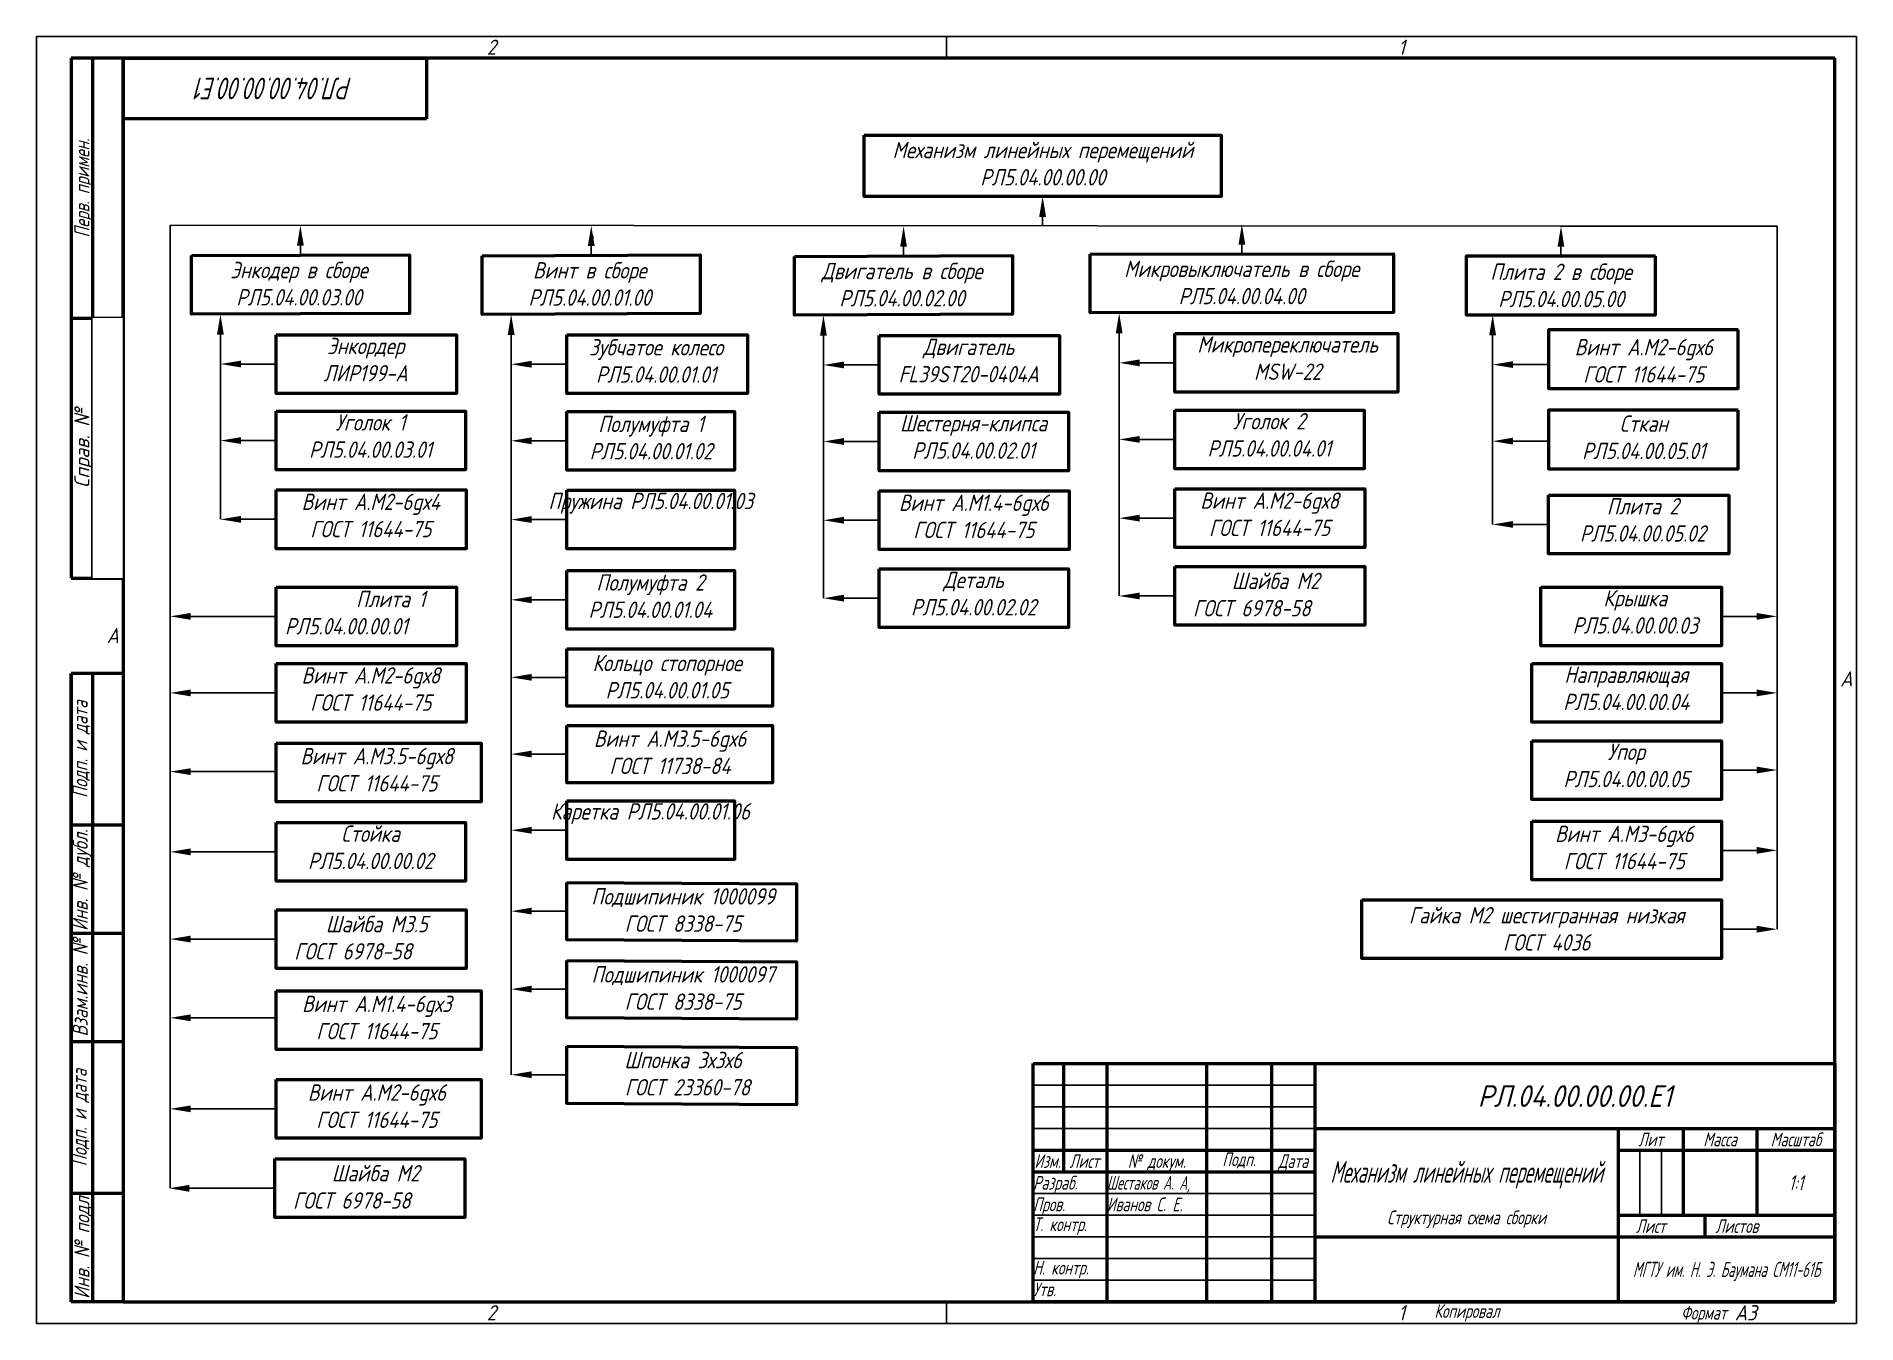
# Paper-space layout 'Лист1' of a CAD drawing. Header units: millimetres. Extents: x 0 to 420, y 0 to 297.
# The model-space entities are those that its viewports show. They can reach past a viewport. Long polylines and large blocks are cut down to what shows.
import ezdxf
from ezdxf.enums import TextEntityAlignment as Align

# ---------------------------------------------------------------- set-up
doc = ezdxf.new("R2010")
doc.units = ezdxf.units.MM
doc.set_wipeout_variables(frame=1)
for name, color, linetype, lineweight in [('AM_BOR', 7, 'Continuous', 50), ('линии', 7, 'Continuous', 50), ('стрелочки', 90, 'Continuous', 25), ('ТЕКСТ', 50, 'Continuous', 25)]:
    doc.layers.add(name, color=color, linetype=linetype, lineweight=lineweight)
doc.layers.add('AM_VIEWS', color=1, linetype='Continuous', lineweight=25, plot=False)
doc.styles.add('ACGOSTTS', font='geniso.shx', dxfattribs={"oblique": 15})
doc.styles.add('E', font='simplex.shx', dxfattribs={"width": 0.8, "oblique": 15})

# ---------------------------------------------------------------- blocks, each defined once
blk = doc.blocks.new('GOST_A3_LANDSCAPE')
at = {"layer": 'AM_BOR', "color": 1, "lineweight": 25}
for p, q in [((420, 297), (0, 297)), ((0, 297), (0, 0)), ((210, 297), (210, 292)), ((420, 0), (420, 297)), ((210, 5), (210, 0)), ((210, 5), (210, 0)), ((0, 0), (420, 0))]:
    blk.add_line(p, q, dxfattribs=at)
at = {"layer": 'AM_BOR', "color": 7, "lineweight": 50}
for p, q in [((415, 292), (20, 292)), ((20, 292), (20, 5)), ((415, 5), (415, 292)), ((20, 5), (415, 5))]:
    blk.add_line(p, q, dxfattribs=at)
at = {"layer": 'AM_BOR', "color": 1, "lineweight": 25, "style": 'ACGOSTTS', "oblique": 15}
for s, p in [('2', (105, 294.5)), ('1', (315, 294.5)), ('2', (105, 2.5)), ('1', (315, 2.5))]:
    blk.add_text(s, height=3.5, dxfattribs=at).set_placement(p, align=Align.MIDDLE_CENTER)
for p in [(16.21, 157), (416.21, 147), (416.21, 147)]:
    blk.add_text('A', height=3.5, dxfattribs=at).set_placement(p)
blk = doc.blocks.new('GOST_FORM1')
at = {"layer": 'AM_BOR', "color": 7, "lineweight": 50}
for p, q in [((-185, 0), (-185, 55)), ((-185, 55), (0, 55)), ((-178, 55), (-178, 30)), ((-168, 55), (-168, 0)), ((-145, 55), (-145, 0)), ((-130, 55), (-130, 0)), ((-120, 55), (-120, 0)), ((0, 55), (0, 0)), ((-120, 40), (0, 40)), ((-50, 40), (-50, 0)), ((-35, 40), (-35, 20)), ((-18, 40), (-18, 20)), ((-185, 35), (-120, 35)), ((-50, 35), (0, 35)), ((-185, 30), (-120, 30)), ((-50, 20), (0, 20)), ((-30, 20), (-30, 15)), ((-120, 15), (0, 15)), ((0, 0), (-185, 0))]:
    blk.add_line(p, q, dxfattribs=at)
at = {"layer": 'AM_BOR', "color": 1, "lineweight": 25}
for p, q in [((-185, 50), (-120, 50)), ((-185, 45), (-120, 45)), ((-185, 40), (-120, 40)), ((-45, 35), (-45, 20)), ((-40, 35), (-40, 20)), ((-185, 25), (-120, 25)), ((-185, 20), (-120, 20)), ((-185, 15), (-120, 15)), ((-185, 10), (-120, 10)), ((-185, 5), (-120, 5))]:
    blk.add_line(p, q, dxfattribs=at)
at = {"layer": 'AM_BOR', "color": 1, "lineweight": 25, "style": 'ACGOSTTS', "oblique": 15, "width": 0.8}
for s, p in [('Лит', (-42.5, 37.5)), ('Масса', (-26.5, 37.5)), ('Масштаб', (-9, 37.5)), ('Изм.', (-181.7, 32.5)), ('Лист', (-173.2, 32.5)), ('№ докум.', (-156.5, 32.5)), ('Подп.', (-137.5, 32.9)), ('Дата', (-125, 32.5)), ('Лист', (-42.5, 17.5)), ('Листов', (-22.62, 17.5)), ('Копировал', (-84.92, -2.1))]:
    blk.add_text(s, height=3.17, dxfattribs=at).set_placement(p, align=Align.MIDDLE_CENTER)
for s, p in [('Разраб.', (-185, 27.5)), ('Пров.', (-185, 22.5)), ('Т. контр.', (-185, 17.9)), ('Н. контр.', (-185, 7.9)), ('Утв.', (-185, 2.9))]:
    blk.add_text(s, height=3.17, dxfattribs=at).set_placement(p, align=Align.MIDDLE_LEFT)
blk.add_text('Формат', height=3.17, dxfattribs=at).set_placement((-25, -2.5), align=Align.MIDDLE_RIGHT)
at = {"layer": 'AM_BOR', "color": 2, "lineweight": 25, "style": 'ACGOSTTS', "oblique": 15}
for tag, height, p in [('GEN-TITLE-PARTNO{23}', 5, (-60, 47.5)), ('GEN-TITLE-CMPNY{13}', 3.5, (-25, 7.5))]:
    blk.add_attdef(tag, text='', height=height, dxfattribs=at).set_placement(p, align=Align.MIDDLE_CENTER)
for tag, height, width, p in [('GEN-TITLE-NAME{6.5}', 3.17, 0.8, (-168, 27.5)), ('GEN-TITLE-CHKM{6.5}', 3.17, 0.8, (-168, 22.5)), ('GEN-TITLE-ENG{6.5}', 3.17, 0.8, (-168, 17.5)), ('GEN-TITLE-AUTH{6.5}', 3.17, 0.8, (-168, 12.5)), ('GEN-TITLE-APPD{6.5}', 3.17, 0.8, (-168, 7.5)), ('GEN-TITLE-MAT2{9}', 3.5, 0.9, (-85, 9.25)), ('GEN-TITLE-APPM{6.5}', 3.17, 0.8, (-168, 2.5)), ('GEN-TITLE-MAT3{9}', 3.5, 0.9, (-85, 4.37))]:
    blk.add_attdef(tag, text='', height=height, dxfattribs=dict(at, width=width)).set_placement(p, align=Align.MIDDLE_LEFT)
at = {"layer": 'AM_BOR', "color": 2, "lineweight": 25, "style": 'ACGOSTTS', "oblique": 15, "width": 0.8}
for tag, height, p in [('GEN-TITLE-DES1{13}', 5, (-85, 30)), ('GEN-TITLE-LIT1{1}', 3.5, (-47.9, 27.5)), ('GEN-TITLE-LIT2{1.1}', 3.5, (-42.9, 27.5)), ('GEN-TITLE-LIT3{1.1}', 3.5, (-37.9, 27.5)), ('GEN-TITLE-WT{4}', 3.5, (-27, 27.5)), ('GEN-TITLE-SCA{6}', 3.5, (-9, 27.5)), ('GEN-TITLE-DES2{21}', 3.17, (-85, 19.5)), ('GEN-TITLE-SHEET{2.2}', 3.17, (-34.5, 17.5)), ('GEN-TITLE-NUMSHTS{5}', 3.17, (-9.12, 17.5))]:
    blk.add_attdef(tag, text='', height=height, dxfattribs=at).set_placement(p, align=Align.MIDDLE_CENTER)
at = {"layer": 'AM_BOR', "color": 1, "lineweight": 25, "style": 'ACGOSTTS', "oblique": 15, "width": 0.8}
blk.add_attdef('GEN-TITLE-AUTHT{5}', text='', height=3.17, dxfattribs=at).set_placement((-185, 12.9), align=Align.MIDDLE_LEFT)
at = {"layer": 'AM_BOR', "color": 2, "lineweight": 25, "style": 'ACGOSTTS', "oblique": 15, "width": 0.9}
blk.add_attdef('GEN-TITLE-MAT1{9}', text='', height=3.5, dxfattribs=at).set_placement((-86.5, 7.5), align=Align.MIDDLE_RIGHT)
at = {"layer": 'AM_BOR', "color": 2, "lineweight": 25, "style": 'ACGOSTTS', "oblique": 15}
blk.add_attdef('GEN-TITLE-SIZ{15.7}', text='', height=3.5, dxfattribs=at).set_placement((-23.1, -2.5), align=Align.MIDDLE_LEFT)
blk = doc.blocks.new('GOST_EXT12')
at = {"layer": 'AM_BOR', "color": 7, "lineweight": 50, "ltscale": 0.3}
for p, q in [((0, 287), (-12, 287)), ((-12, 287), (-12, 167)), ((-7, 167), (-7, 287)), ((0, 167), (0, 287)), ((-12, 227), (0, 227)), ((-12, 167), (0, 167))]:
    blk.add_line(p, q, dxfattribs=at)
at = {"layer": 'AM_BOR', "color": 7, "lineweight": 50}
for p, q in [((0, 145), (-12, 145)), ((-12, 145), (-12, 110)), ((-12, 0), (-12, 145)), ((-7, 0), (-7, 145)), ((0, 145), (0, 0)), ((0, 110), (-12, 110)), ((-12, 110), (-12, 85)), ((0, 85), (-12, 85)), ((-12, 85), (-12, 60)), ((0, 60), (-12, 60)), ((-12, 60), (-12, 25)), ((0, 25), (-12, 25)), ((-12, 25), (-12, 0)), ((0, 0), (-12, 0))]:
    blk.add_line(p, q, dxfattribs=at)
at = {"layer": 'AM_BOR', "color": 1, "lineweight": 25, "style": 'ACGOSTTS', "oblique": 15}
for s, width, p in [('Перв. примен.', 0.821392, (-9.5, 257)), ('Подп. и дата', 0.842977, (-9.95, 127.5)), ('Инв. № дубл.', 0.891828, (-9.9, 97.31)), ('Взам.инв. №', 0.899981, (-9.9, 72.5)), ('Подп. и дата', 0.842977, (-10.13, 42.5)), ('Инв. № подл', 0.910904, (-9.5, 12.5))]:
    blk.add_text(s, height=3.5, rotation=90, dxfattribs=dict(at, width=width)).set_placement(p, align=Align.MIDDLE_CENTER)
blk.add_text('Справ. №', height=3.5, rotation=90, dxfattribs=at).set_placement((-9.5, 197), align=Align.MIDDLE_CENTER)
at = {"layer": 'AM_BOR', "color": 2, "lineweight": 25, "style": 'ACGOSTTS', "oblique": 15, "width": 0.8}
for tag, p in [('GEN-TITLE-FREF{16}', (-3.5, 257)), ('GEN-TITLE-RPARTNO{16}', (-3.5, 197)), ('GEN-TITLE-SDT2{10}', (-3.5, 127.5)), ('GEN-TITLE-CSTKN{7}', (-3.5, 97.5)), ('GEN-TITLE-RSTKN{7}', (-3.5, 72.5)), ('GEN-TITLE-SDT1{10}', (-3.5, 42.5)), ('GEN-TITLE-STKN{7}', (-3.5, 12.5))]:
    blk.add_attdef(tag, text='', height=3.17, rotation=90, dxfattribs=at).set_placement(p, align=Align.MIDDLE_CENTER)
blk.add_wipeout([(-7, 227), (-7, 167), (0, 167), (0, 227)])
blk = doc.blocks.new('GOST_EXT3_L')
at = {"layer": 'AM_BOR', "color": 7, "lineweight": 50}
for p, q in [((0, 0), (70, 0)), ((0, -14), (0, 0)), ((70, 0), (70, -14)), ((70, -14), (0, -14))]:
    blk.add_line(p, q, dxfattribs=at)
at = {"layer": 'AM_BOR', "color": 2, "lineweight": 25, "style": 'ACGOSTTS', "oblique": 15, "width": 0.8}
blk.add_attdef('GEN-TITLE-PARTNO{11.7}', text='', height=5, rotation=180, dxfattribs=at).set_placement((35, -7), align=Align.MIDDLE_CENTER)

msp = doc.modelspace()

# ---------------------------------------------------------------- linework, layer by layer
at = {"layer": 'линии'}
for points in [[(177.8, 285.42), (265.12, 285.42), (265.12, 270.44), (177.8, 270.44)], [(13.26, 256), (66.6, 256.19), (66.6, 241.83), (13.26, 241.64)], [(84.38, 255.94), (137.72, 256.13), (137.72, 241.78), (84.38, 241.58)], [(160.76, 255.77), (214.1, 255.96), (214.1, 241.61), (160.76, 241.41)], [(233.1, 256.28), (307.3, 256.43), (307.3, 242.07), (233.1, 241.93)], [(371.39, 255.86), (325.07, 255.86), (325.07, 241.5), (371.39, 241.5)], [(33.99, 236.62), (78.12, 236.62), (78.12, 222.26), (33.99, 222.26)], [(105.11, 236.56), (149.24, 236.56), (149.24, 222.21), (105.11, 222.21)], [(181.49, 236.39), (225.62, 236.39), (225.62, 222.04), (181.49, 222.04)], [(253.83, 236.9), (308.31, 236.9), (308.31, 222.55), (253.83, 222.55)], [(391.63, 237.84), (345.18, 237.84), (345.18, 223.48), (391.63, 223.48)], [(253.83, 218.19), (300.15, 218.19), (300.15, 203.83), (253.83, 203.83)], [(391.63, 218.16), (345.18, 218.16), (345.18, 203.8), (391.63, 203.8)], [(33.99, 217.9), (80.32, 217.9), (80.32, 203.54), (33.99, 203.54)], [(105.11, 217.84), (146.12, 217.84), (146.12, 203.49), (105.11, 203.49)], [(181.49, 217.67), (227.81, 217.67), (227.81, 203.32), (181.49, 203.32)], [(33.99, 198.64), (80.44, 198.64), (80.44, 184.28), (33.99, 184.28)], [(105.11, 198.58), (146.12, 198.58), (146.12, 184.23), (105.11, 184.23)], [(181.49, 198.41), (227.94, 198.41), (227.94, 184.06), (181.49, 184.06)], [(253.83, 198.92), (300.28, 198.92), (300.28, 184.57), (253.83, 184.57)], [(345.18, 197.38), (389.31, 197.38), (389.31, 183.03), (345.18, 183.03)], [(105.11, 178.95), (146.12, 178.95), (146.12, 164.59), (105.11, 164.59)], [(181.49, 179.35), (227.81, 179.35), (227.81, 165), (181.49, 165)], [(253.83, 179.89), (300.28, 179.89), (300.28, 165.54), (253.83, 165.54)], [(33.99, 174.9), (78.12, 174.9), (78.12, 160.55), (33.99, 160.55)], [(343.35, 174.9), (387.48, 174.9), (387.48, 160.54), (343.35, 160.54)], [(33.99, 156.18), (80.44, 156.18), (80.44, 141.83), (33.99, 141.83)], [(105.11, 159.82), (155.37, 159.82), (155.37, 145.8), (105.11, 145.8)], [(341.15, 156.18), (387.48, 156.18), (387.48, 141.82), (341.15, 141.82)], [(105.11, 141.05), (155.37, 141.05), (155.37, 127.03), (105.11, 127.03)], [(33.99, 136.73), (84.15, 136.73), (84.15, 122.38), (33.99, 122.38)], [(341.15, 137.32), (387.48, 137.32), (387.48, 122.96), (341.15, 122.96)], [(105.11, 122.59), (146.12, 122.59), (146.12, 108.23), (105.11, 108.23)], [(33.99, 117.3), (80.32, 117.3), (80.32, 102.94), (33.99, 102.94)], [(341.15, 117.67), (387.48, 117.67), (387.48, 103.31), (341.15, 103.31)], [(105.11, 102.64), (161.23, 102.3), (161.23, 88.28), (105.11, 88.62)], [(299.51, 98.39), (387.48, 98.39), (387.48, 84.03), (299.51, 84.03)], [(33.99, 95.97), (80.44, 95.97), (80.44, 81.61), (33.99, 81.61)], [(105.11, 83.56), (161.23, 83.22), (161.23, 69.2), (105.11, 69.54)], [(33.99, 76.13), (84.15, 76.13), (84.15, 61.78), (33.99, 61.78)], [(105.11, 62.61), (161.23, 62.27), (161.23, 48.25), (105.11, 48.59)], [(33.99, 54.45), (84.15, 54.45), (84.15, 40.09), (33.99, 40.09)], [(33.69, 35.02), (80.14, 35.02), (80.14, 20.66), (33.69, 20.66)]]:
    msp.add_lwpolyline(points, close=True, dxfattribs=at)
at = {"layer": 'стрелочки'}
for p, q in [((8.05, 263.4), (348.25, 263.14)), ((8.05, 263.4), (8.05, 27.89)), ((221.44, 265.44), (221.44, 263.15)), ((348.25, 263.14), (401.12, 263.14)), ((401.12, 263.14), (401.12, 91.21)), ((39.91, 258.38), (39.91, 256.09)), ((111.04, 258.32), (111.03, 256.04)), ((111.45, 260.82), (111.45, 258.54)), ((270.19, 258.64), (270.18, 256.35)), ((187.43, 258.15), (187.43, 255.87)), ((348.23, 258.14), (348.23, 255.86)), ((20.35, 236.64), (20.35, 191.46)), ((91.47, 236.58), (91.47, 55.6)), ((167.85, 236.41), (167.85, 172.17)), ((240.18, 236.93), (240.18, 172.72)), ((331.54, 236.5), (331.54, 190.21)), ((25.35, 229.44), (33.99, 229.44)), ((96.47, 229.38), (105.11, 229.38)), ((172.85, 229.21), (181.49, 229.21)), ((245.18, 229.73), (253.83, 229.73)), ((336.54, 229.3), (345.18, 229.3)), ((25.35, 210.72), (33.99, 210.72)), ((96.47, 210.67), (105.11, 210.67)), ((172.85, 210.5), (181.49, 210.5)), ((245.18, 211.01), (253.83, 211.01)), ((336.54, 210.58), (345.18, 210.58)), ((25.35, 191.46), (33.99, 191.46)), ((245.18, 191.75), (253.83, 191.75)), ((96.47, 191.4), (105.11, 191.4)), ((172.85, 191.23), (181.49, 191.23)), ((336.54, 190.21), (345.18, 190.21)), ((96.47, 171.77), (105.11, 171.77)), ((172.85, 172.17), (181.49, 172.17)), ((245.18, 172.72), (253.83, 172.72)), ((13.05, 167.72), (33.99, 167.72)), ((396.12, 167.72), (387.48, 167.72)), ((96.47, 152.81), (105.11, 152.81)), ((13.05, 149), (33.99, 149)), ((396.12, 149), (387.48, 149)), ((96.47, 134.04), (105.11, 134.04)), ((13.05, 129.74), (33.99, 129.74)), ((396.12, 130.14), (387.48, 130.14)), ((96.47, 115.41), (105.11, 115.41)), ((13.05, 110.12), (33.99, 110.12)), ((396.12, 110.49), (387.48, 110.49)), ((96.47, 95.63), (105.11, 95.63)), ((396.12, 91.21), (387.48, 91.21)), ((13.05, 88.79), (33.99, 88.79)), ((96.47, 76.55), (105.11, 76.55)), ((13.05, 69.53), (33.99, 69.53)), ((25.35, 69.53), (33.99, 69.53)), ((96.47, 55.6), (105.11, 55.6)), ((13.05, 47.27), (33.99, 47.27)), ((25.35, 47.27), (33.99, 47.27)), ((12.75, 27.84), (33.69, 27.84)), ((25.05, 27.84), (33.69, 27.84))]:
    msp.add_line(p, q, dxfattribs=at)
for points in [[(222.29, 265.44), (220.62, 265.44), (221.46, 270.44)], [(40.75, 258.38), (39.08, 258.38), (39.91, 263.38)], [(111.89, 258.32), (110.22, 258.32), (111.05, 263.32)], [(188.28, 258.15), (186.62, 258.15), (187.45, 263.15)], [(271.04, 258.64), (269.37, 258.64), (270.2, 263.64)], [(349.08, 258.14), (347.41, 258.14), (348.25, 263.14)], [(21.18, 236.64), (19.51, 236.64), (20.35, 241.64)], [(92.3, 236.58), (90.63, 236.58), (91.47, 241.58)], [(168.68, 236.41), (167.01, 236.41), (167.85, 241.41)], [(241.02, 236.93), (239.35, 236.93), (240.18, 241.93)], [(332.37, 236.5), (330.71, 236.5), (331.54, 241.5)], [(25.35, 230.27), (25.35, 228.61), (20.35, 229.44)], [(96.47, 230.22), (96.47, 228.55), (91.47, 229.38)], [(172.85, 230.05), (172.85, 228.38), (167.85, 229.21)], [(245.18, 230.56), (245.18, 228.89), (240.18, 229.73)], [(336.54, 230.13), (336.54, 228.47), (331.54, 229.3)], [(25.35, 211.55), (25.35, 209.89), (20.35, 210.72)], [(96.47, 211.5), (96.47, 209.83), (91.47, 210.67)], [(172.85, 211.33), (172.85, 209.66), (167.85, 210.5)], [(245.18, 211.84), (245.18, 210.17), (240.18, 211.01)], [(336.54, 211.42), (336.54, 209.75), (331.54, 210.58)], [(25.35, 192.29), (25.35, 190.62), (20.35, 191.46)], [(96.47, 192.24), (96.47, 190.57), (91.47, 191.4)], [(172.85, 192.07), (172.85, 190.4), (167.85, 191.23)], [(245.18, 192.58), (245.18, 190.91), (240.18, 191.75)], [(336.54, 191.04), (336.54, 189.37), (331.54, 190.21)], [(96.47, 172.61), (96.47, 170.94), (91.47, 171.77)], [(172.85, 173.01), (172.85, 171.34), (167.85, 172.17)], [(245.18, 173.55), (245.18, 171.88), (240.18, 172.72)], [(13.05, 168.56), (13.05, 166.89), (8.05, 167.72)], [(396.12, 168.55), (396.12, 166.89), (401.12, 167.72)], [(96.47, 153.65), (96.47, 151.98), (91.47, 152.81)], [(13.05, 149.84), (13.05, 148.17), (8.05, 149)], [(396.12, 149.83), (396.12, 148.17), (401.12, 149)], [(96.47, 134.87), (96.47, 133.21), (91.47, 134.04)], [(13.05, 130.58), (13.05, 128.91), (8.05, 129.74)], [(396.12, 130.98), (396.12, 129.31), (401.12, 130.14)], [(96.47, 116.25), (96.47, 114.58), (91.47, 115.41)], [(396.12, 111.32), (396.12, 109.65), (401.12, 110.49)], [(13.05, 110.95), (13.05, 109.28), (8.05, 110.12)], [(96.47, 96.47), (96.47, 94.8), (91.47, 95.63)], [(13.05, 89.63), (13.05, 87.96), (8.05, 88.79)], [(396.12, 92.04), (396.12, 90.37), (401.12, 91.21)], [(96.47, 77.39), (96.47, 75.72), (91.47, 76.55)], [(13.05, 70.36), (13.05, 68.7), (8.05, 69.53)], [(96.47, 56.44), (96.47, 54.77), (91.47, 55.6)], [(13.05, 48.1), (13.05, 46.43), (8.05, 47.27)], [(12.75, 28.67), (12.75, 27), (7.75, 27.84)]]:
    msp.add_solid(points, dxfattribs=at)

# ---------------------------------------------------------------- texts
at = {"layer": 'ТЕКСТ', "char_height": 4, "style": 'E'}
for s, width, gutter_width, heights, insert, attachment_point in [('\\pxqc;Механизм линейных перемещений\\PРЛ5.04.00.00.00', 85.5805, 0, [15.08], (178.73, 283.79), 1), ('\\pxqc;Энкодер в сборе\\PРЛ5.04.00.03.00', 51.7462, 0, [15.13], (13.69, 254.43), 1), ('\\pxqc;Винт в сборе\\PРЛ5.04.00.01.00', 51.7462, 0, [15.13], (84.81, 254.37), 1), ('\\pxqc;Двигатель в сборе\\PРЛ5.04.00.02.00', 51.7462, 0, [15.13], (161.18, 254.2), 1), ('\\pxqc;Микровыключатель в сборе\\PРЛ5.04.00.04.00', 73.2425, 15.24, [15.13], (233.52, 254.72), 1), ('\\pxqc;Плита 2 в сборе\\PРЛ5.04.00.05.00', 51.7462, 0, [15.13], (374.16, 254.01), 3), ('\\pxqc;Микропереключатель\\PMSW-22', 51.7462, 0, [15.13], (255.51, 236.24), 1), ('\\pxqc;Энкордер \\PЛИР199-А', 51.7462, 0, [15.13], (29.99, 235.86), 1), ('\\pxqc;Зубчатое колесо \\PРЛ5.04.00.01.01', 51.7462, 0, [15.13], (101.03, 235.54), 1), ('\\pxqc;Двигатель \\PFL39ST20-0404A', 51.7462, 0, [15.13], (177.49, 235.63), 1), ('\\pxqc,t17;Винт А.М2-6gх6\\PГОСТ 11644-75', 55.1995, 0, [13.93], (396.09, 235.58), 3), ('\\pxqc;Уголок 1\\PРЛ5.04.00.03.01', 51.7462, 0, [15.13], (31.19, 217.17), 1), ('\\pxqc;Полумуфта 1\\PРЛ5.04.00.01.02', 51.7462, 0, [15.13], (99.79, 216.79), 1), ('\\pxqc;Шестерня-клипса\\PРЛ5.04.00.02.01', 51.7462, 0, [15.13], (178.69, 216.95), 1), ('\\pxqc;Уголок 2\\PРЛ5.04.00.04.01', 51.7462, 0, [15.13], (251.02, 217.46), 1), ('\\pxqc,t17;Сткан ^JРЛ5.04.00.05.01', 55.1995, 0, [13.93], (396.09, 216.86), 3), ('\\pxqc,t17;Винт А.М2-6gх4\\PГОСТ 11644-75', 55.1995, 0, [13.93], (29.53, 197.74), 1), ('\\pxqc;Пружина РЛ5.04.00.01.03', 51.7462, 0, [15.13], (99.74, 197.94), 1), ('\\pxqc,t17;Винт А.М1.4-6gх6\\PГОСТ 11644-75', 55.1995, 0, [13.93], (177.03, 197.52), 1), ('\\pxqc,t17;Винт А.М2-6gх8\\PГОСТ 11644-75', 55.1995, 0, [13.93], (249.36, 198.03), 1), ('\\pxqc;Плита 2\\PРЛ5.04.00.05.02', 51.7462, 0, [15.13], (342.38, 196.66), 1), ('\\pxqc;Деталь\\PРЛ5.04.00.02.02', 51.7462, 0, [15.13], (178.69, 178.63), 1), ('\\pxqc;Шайба М2\\P\\pq*;ГОСТ 6978-58', 40.3893, 0, [11.53], (258.24, 178.39), 1), ('\\pxqc;Плита 1\\P\\pq*;РЛ5.04.00.00.01', 51.7462, 0, [15.13], (36.13, 173.97), 1), ('\\pxqc;Полумуфта 2\\PРЛ5.04.00.01.04', 51.7462, 0, [15.13], (99.64, 178.01), 1), ('\\pxqc;Крышка\\PРЛ5.04.00.00.03', 51.7462, 0, [15.13], (340.54, 174.17), 1), ('\\pxqc;Кольцо стопорное РЛ5.04.00.01.05', 51.7462, 0, [15.13], (103.76, 158.32), 1), ('\\pxqc,t17;Винт А.М2-6gх8\\PГОСТ 11644-75', 55.1995, 0, [13.93], (29.53, 155.29), 1), ('\\pxqc;Направляющая\\PРЛ5.04.00.00.04', 51.7462, 0, [15.13], (338.35, 155.45), 1), ('\\pxqc;Винт А.М3.5-6gх6 ГОСТ 11738-84', 48.8896, 0, [19.9], (105.87, 139.81), 1), ('\\pxqc,t17;Винт А.М3.5-6gх8\\PГОСТ 11644-75', 55.1995, 0, [13.93], (31, 135.55), 1), ('\\pxqc;Упор\\PРЛ5.04.00.00.05', 51.7462, 0, [15.13], (338.35, 136.6), 1), ('\\pxqc;Каретка РЛ5.04.00.01.06', 51.7462, 0, [15.13], (99.66, 122.02), 1), ('\\pxqc;Стойка\\PРЛ5.04.00.00.02', 51.7462, 0, [15.13], (31.19, 116.57), 1), ('\\pxqc;Винт А.М3-6gх6\\PГОСТ 11644-75', 46.0711, 24.88, [12.56], (340.69, 116.53), 1), ('\\pxqc;Подшипиник 1000099 ГОСТ 8338-75', 53.8701, 0, [17.56], (106.58, 101.23), 1), ('\\pxqc;Шайба М3.5\\P\\pq*;ГОСТ 6978-58', 40.3893, 0, [11.53], (38.4, 94.46), 1), ('\\pxqc,t17;Гайка М2 шестигранная низкая\\PГОСТ 4036', 110.3991, 0, [13.93], (289.55, 96.63), 1), ('\\pxqc;Подшипиник 1000097 ГОСТ 8338-75', 53.8701, 0, [17.56], (106.58, 82.15), 1), ('\\pxqc,t17;Винт А.М1.4-6gх3\\PГОСТ 11644-75', 55.1995, 0, [13.93], (31, 74.95), 1), ('\\pxqc;Шпонка 3х3х6\\P ГОСТ 23360-78', 53.8701, 0, [17.56], (106.58, 61.2), 1), ('\\pxqc,t17;Винт А.М2-6gх6\\PГОСТ 11644-75', 55.1995, 0, [13.93], (31, 53.26), 1), ('\\pxqc;Шайба М2\\P\\pq*;ГОСТ 6978-58', 40.3893, 0, [11.53], (38.1, 33.51), 1)]:
    msp.add_mtext_dynamic_manual_height_columns(s, width=width, gutter_width=gutter_width, heights=heights, dxfattribs=dict(at, insert=insert, attachment_point=attachment_point))

psp = doc.layouts.new('Лист1')

# ---------------------------------------------------------------- block references
at = {"layer": 'стрелочки', "lineweight": 0}
psp.add_blockref('GOST_A3_LANDSCAPE', (0, 0), dxfattribs=at)
ref = psp.add_blockref('GOST_FORM1', (415, 5), dxfattribs=at)
ref.add_attrib('GEN-TITLE-DES1{13}', 'Механизм линейных перемещений', dxfattribs={"layer": 'AM_BOR', "color": 2, "lineweight": 25, "height": 5, "style": 'ACGOSTTS', "oblique": 15, "width": 0.634102}).set_placement((330, 35), align=Align.MIDDLE_CENTER)
ref.add_attrib('GEN-TITLE-DES2{21}', 'Структурная схема сборки', dxfattribs={"layer": 'AM_BOR', "color": 2, "lineweight": 25, "height": 3.17, "style": 'ACGOSTTS', "oblique": 15, "width": 0.8}).set_placement((330, 24.5), align=Align.MIDDLE_CENTER)
ref.add_attrib('GEN-TITLE-PARTNO{23}', 'РЛ.04.00.00.00.Е1', dxfattribs={"layer": 'AM_BOR', "color": 2, "lineweight": 25, "height": 5, "style": 'ACGOSTTS', "oblique": 15}).set_placement((355, 52.5), align=Align.MIDDLE_CENTER)
ref.add_attrib('GEN-TITLE-SCA{6}', '1:1', dxfattribs={"layer": 'AM_BOR', "color": 2, "lineweight": 25, "height": 3.5, "style": 'ACGOSTTS', "oblique": 15, "width": 0.8}).set_placement((406, 32.5), align=Align.MIDDLE_CENTER)
ref.add_attrib('GEN-TITLE-CMPNY{13}', 'МГТУ им. Н. Э. Баумана СМ11-61Б', dxfattribs={"layer": 'AM_BOR', "color": 2, "lineweight": 25, "height": 3.5, "style": 'ACGOSTTS', "oblique": 15, "width": 0.653557}).set_placement((390, 12.5), align=Align.MIDDLE_CENTER)
ref.add_attrib('GEN-TITLE-NAME{6.5}', 'Шестаков А. А,', dxfattribs={"layer": 'AM_BOR', "color": 2, "lineweight": 25, "height": 3.17, "style": 'ACGOSTTS', "oblique": 15, "width": 0.714286}).set_placement((247, 32.5), align=Align.MIDDLE_LEFT)
ref.add_attrib('GEN-TITLE-CHKM{6.5}', 'Иванов С. Е.', dxfattribs={"layer": 'AM_BOR', "color": 2, "lineweight": 25, "height": 3.17, "style": 'ACGOSTTS', "oblique": 15, "width": 0.8}).set_placement((247, 27.5), align=Align.MIDDLE_LEFT)
ref.add_attrib('GEN-TITLE-SIZ{15.7}', 'A3', dxfattribs={"layer": 'AM_BOR', "color": 2, "lineweight": 25, "height": 3.5, "style": 'ACGOSTTS', "oblique": 15}).set_placement((391.9, 2.5), align=Align.MIDDLE_LEFT)

# ---------------------------------------------------------------- next in the draw order: block references
psp.add_blockref('GOST_EXT12', (20, 5), dxfattribs=at)

# ---------------------------------------------------------------- next in the draw order: block references
psp.add_blockref('GOST_EXT3_L', (20, 292), dxfattribs=at).add_auto_attribs({'GEN-TITLE-PARTNO{11.7}': 'РЛ.04.00.00.00.Е1'})

# ---------------------------------------------------------------- next in the draw order: viewports
at = {"layer": 'AM_VIEWS'}
psp.add_viewport(center=(217.5, 148.5), size=(395, 287), view_center_point=(205.9, 152.16), view_height=304.2357, dxfattribs=at)

doc.saveas('drawing.dxf')
